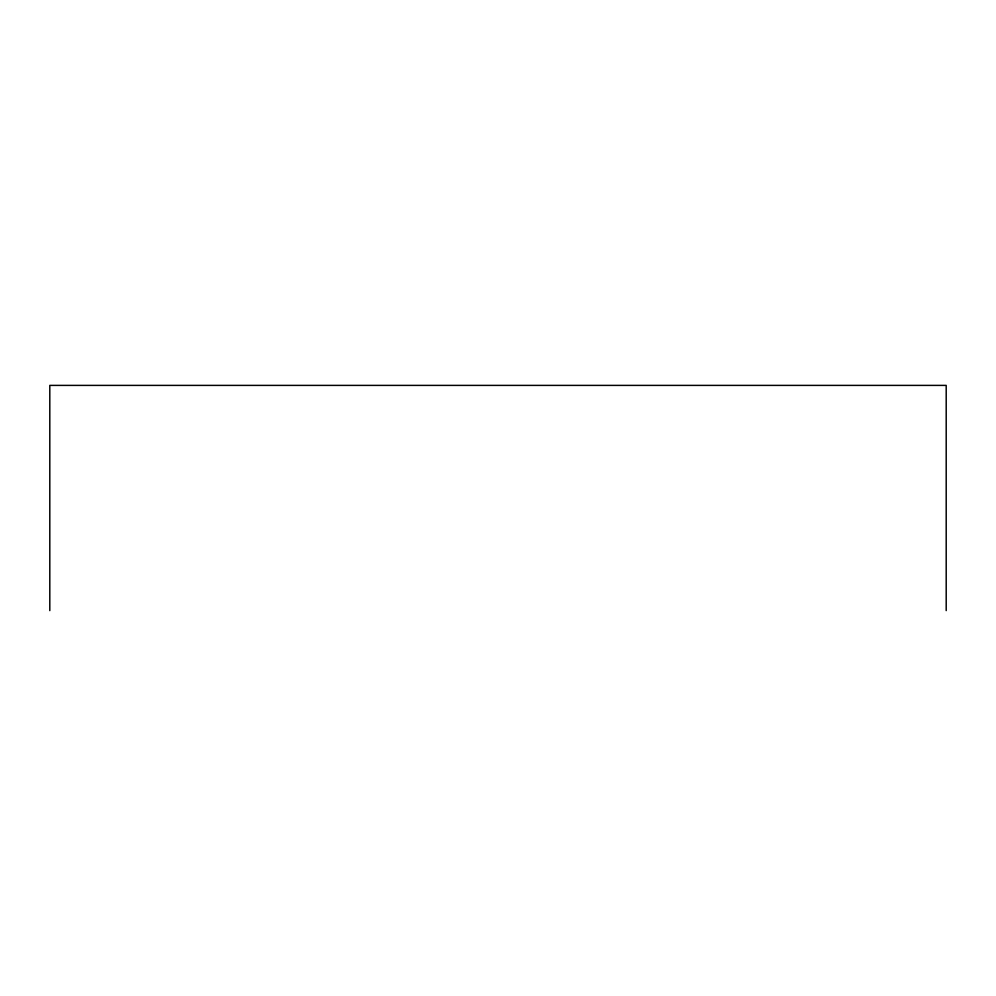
<?xml version="1.0" encoding="UTF-8"?>
<svg xmlns="http://www.w3.org/2000/svg" width="996" height="996" viewBox="0 0 996 996"><rect width="100%" height="100%" fill="white"/><g stroke="black" fill="none" stroke-linecap="round" stroke-linejoin="round"><path stroke-width="1.49" d="M946.2 610.61L946.2 385.39L49.8 385.39L49.8 610.61"/></g></svg>
